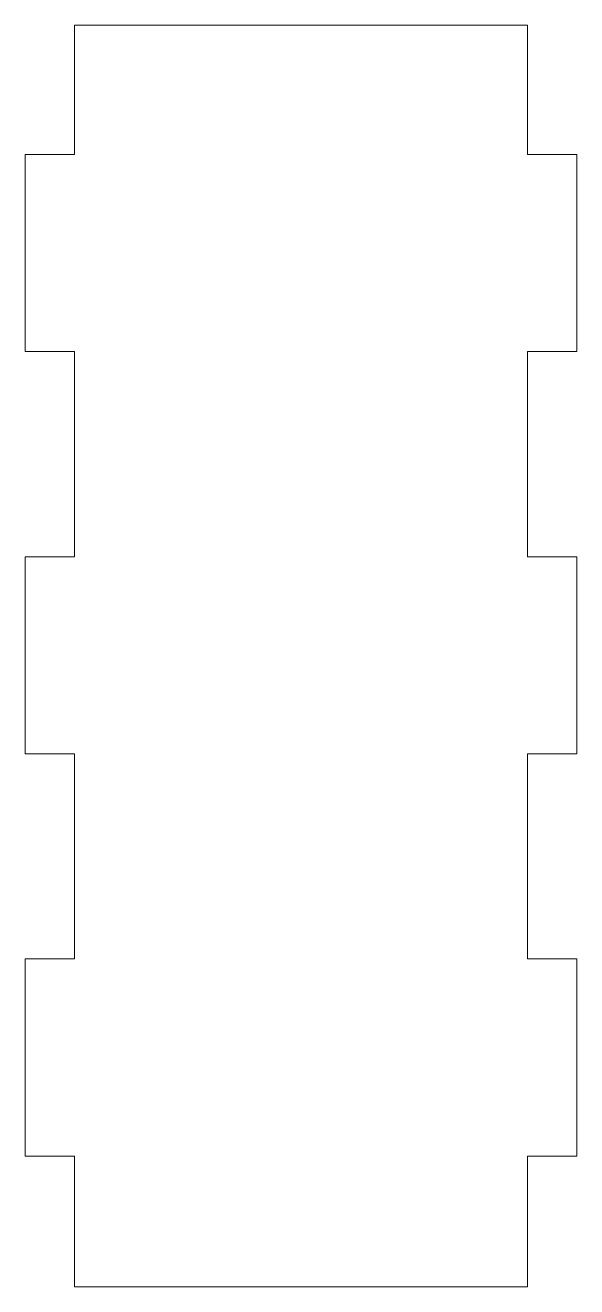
# Model space of a CAD drawing. Header units: inches. Extents: x 1.26 to 2.66, y 4.11 to 7.31.
import ezdxf

# ---------------------------------------------------------------- set-up
doc = ezdxf.new("R2010")
doc.units = ezdxf.units.IN
doc.header["$MEASUREMENT"] = 0

msp = doc.modelspace()

# ---------------------------------------------------------------- linework, layer by layer
at = {"color": 7, "linetype": 'Continuous', "lineweight": 15}
for p, q in [((1.3892, 6.9788), (1.3892, 7.3065)), ((2.5392, 7.3065), (1.3892, 7.3065)), ((2.5392, 7.3065), (2.5392, 6.9788)), ((1.2642, 6.9788), (1.2642, 6.4788)), ((1.2642, 6.9788), (1.3892, 6.9788)), ((2.5392, 6.9788), (2.6642, 6.9788)), ((2.6642, 6.4788), (2.6642, 6.9788)), ((1.3892, 6.4788), (1.2642, 6.4788)), ((1.3892, 5.9588), (1.3892, 6.4788)), ((2.6642, 6.4788), (2.5392, 6.4788)), ((2.5392, 6.4788), (2.5392, 5.9588)), ((1.2642, 5.9588), (1.2642, 5.4588)), ((1.2642, 5.9588), (1.3892, 5.9588)), ((2.5392, 5.9588), (2.6642, 5.9588)), ((2.6642, 5.4588), (2.6642, 5.9588)), ((1.3892, 5.4588), (1.2642, 5.4588)), ((1.3892, 4.9388), (1.3892, 5.4588)), ((2.6642, 5.4588), (2.5392, 5.4588)), ((2.5392, 5.4588), (2.5392, 4.9388)), ((1.2642, 4.9388), (1.2642, 4.4388)), ((1.2642, 4.9388), (1.3892, 4.9388)), ((2.5392, 4.9388), (2.6642, 4.9388)), ((2.6642, 4.4388), (2.6642, 4.9388)), ((1.3892, 4.4388), (1.2642, 4.4388)), ((1.3892, 4.1075), (1.3892, 4.4388)), ((2.6642, 4.4388), (2.5392, 4.4388)), ((2.5392, 4.4388), (2.5392, 4.1075)), ((2.5392, 4.1075), (1.3892, 4.1075))]:
    msp.add_line(p, q, dxfattribs=at)

doc.saveas('drawing.dxf')
